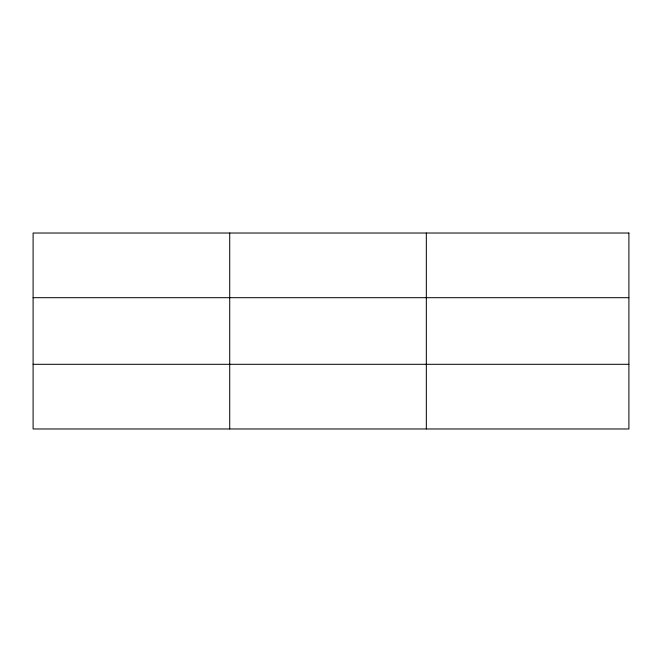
<?xml version="1.0" encoding="UTF-8"?>
<svg xmlns="http://www.w3.org/2000/svg" width="662" height="662" viewBox="0 0 662 662"><rect width="100%" height="100%" fill="white"/><g stroke="black" fill="none" stroke-linecap="round" stroke-linejoin="round"><path stroke-width="0.99" d="M229.714 428.976L229.714 233.024M426.328 428.976L426.328 233.024M33.1 297.693L628.9 297.693M33.1 364.307L628.9 364.307M628.9 233.024L628.9 428.976L33.1 428.976L33.1 233.024L628.9 233.024"/></g></svg>
